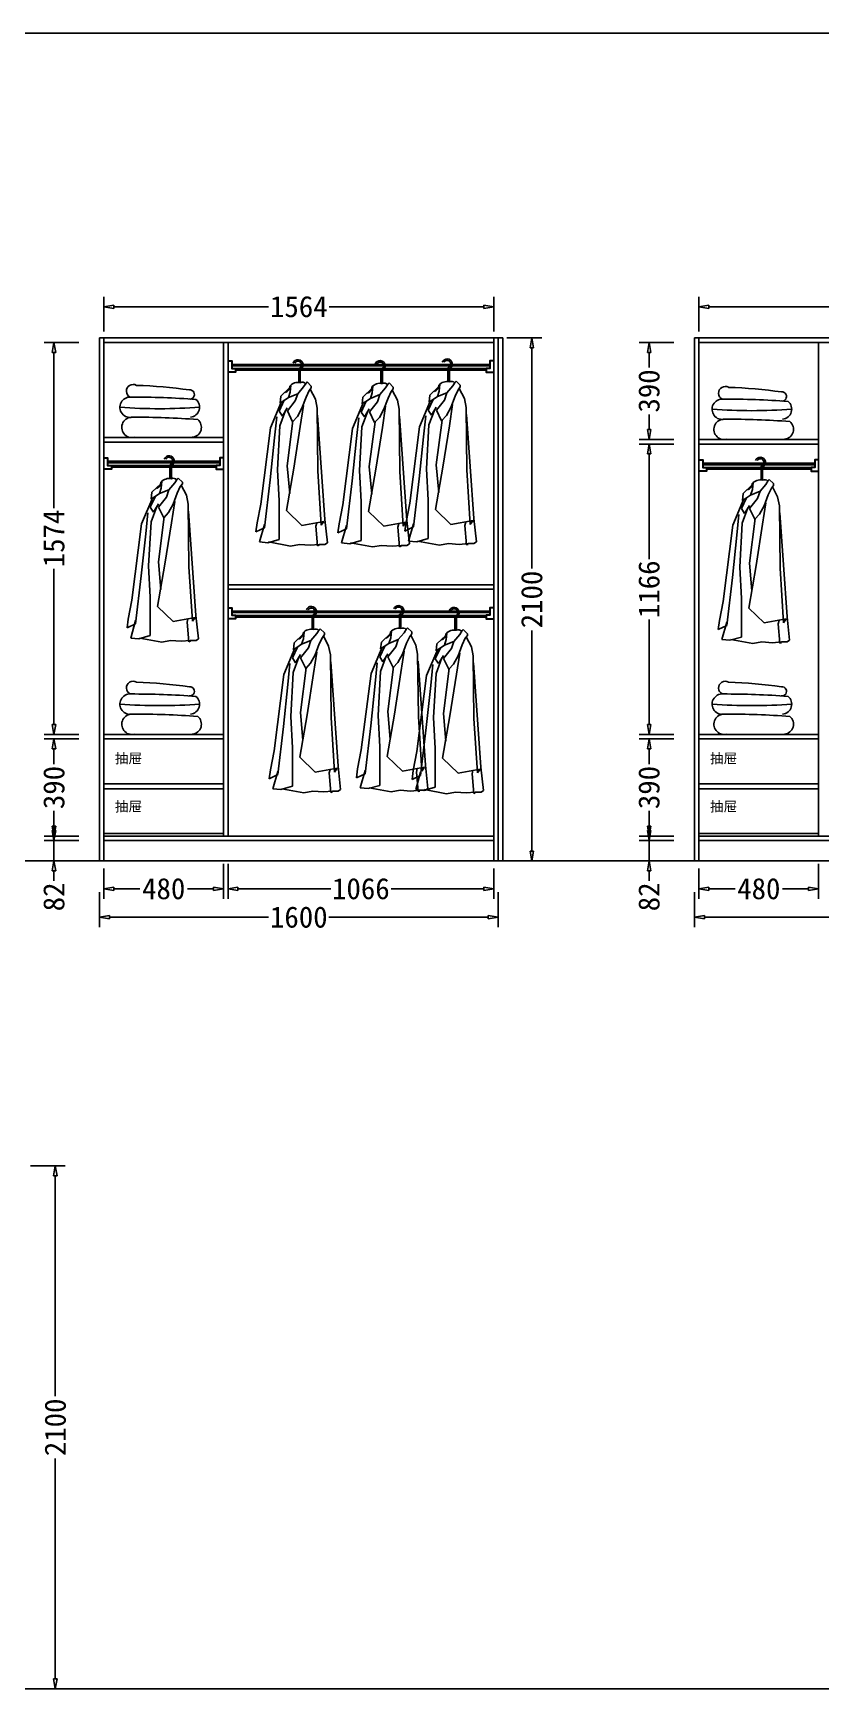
# Model space of a CAD drawing. Header units: millimetres. Extents: x 304407 to 361076, y -1262425 to -1203358.
# Drawn here: x 337215 to 340376, y -1212286 to -1205639 of the extents above; entities that cross this region are included whole.
import ezdxf

# ---------------------------------------------------------------- set-up
doc = ezdxf.new("R2010")
doc.units = ezdxf.units.MM
doc.header["$LTSCALE"] = 20
doc.layers.get('Defpoints').update_dxf_attribs({"color": 250})
for name, color, linetype in [('8', 8, 'Continuous'), ('LAYER10', 11, 'Continuous'), ('LAYER8', 11, 'Continuous'), ('图层3', 4, 'Continuous'), ('墙体', 40, 'Continuous')]:
    doc.layers.add(name, color=color, linetype=linetype)
doc.styles.get("Standard").update_dxf_attribs({"font": 'SimSun.ttf', "height": 85})
doc.styles.add('text', font='SimSun.ttf', dxfattribs={"height": 85})
doc.dimstyles.new('周文晶', dxfattribs={"dimtxt": 70, "dimasz": 40, "dimexe": 40, "dimexo": 30, "dimgap": 10, "dimtad": 0, "dimdec": 0, "dimtxsty": 'Standard', "dimblk": 'CLOSEDBLANK', "dimcen": 200, "dimclrd": 256, "dimclre": 256, "dimadec": 0, "dimazin": 0, "dimtfac": 1, "dimtdec": 0, "dimtmove": 0, "dimatfit": 3, "dimldrblk": 'CLOSEDBLANK', "dimfxl": 100, "dimfxlon": 1, "dimarcsym": 0})

# ---------------------------------------------------------------- blocks, each defined once
blk = doc.blocks.new('_ClosedBlank')
at = {"color": 0, "linetype": 'ByBlock', "lineweight": -2}
for p, q in [((-1, 0.17), (0, 0)), ((-1, 0.17), (-1, -0.17)), ((0, 0), (-1, -0.17))]:
    blk.add_line(p, q, dxfattribs=at)
blk = doc.blocks.new('*D302')
at = {"lineweight": -2, "transparency": 16777216}
for p, q in [((337499, -1208992.6), (337499, -1209114.2)), ((337979, -1208974.2), (337979, -1209114.2)), ((337539, -1209074.2), (337643.5, -1209074.2)), ((337939, -1209074.2), (337834.4, -1209074.2))]:
    blk.add_line(p, q, dxfattribs=at)
at = {"layer": 'Defpoints', "color": 0, "transparency": 16777216}
for p in [(337979, -1208862.6), (337499, -1208962.6), (337979, -1209074.2)]:
    blk.add_point(p, dxfattribs=at)
at = {"lineweight": -2, "transparency": 16777216, "xscale": 40, "yscale": 40, "zscale": 40, "rotation": 180}
blk.add_blockref('_ClosedBlank', (337499, -1209074.2), dxfattribs=at)
at = {"lineweight": -2, "transparency": 16777216, "xscale": 40, "yscale": 40, "zscale": 40}
blk.add_blockref('_ClosedBlank', (337979, -1209074.2), dxfattribs=at)
at = {"color": 0, "transparency": 16777216, "insert": (337739, -1209074.2), "char_height": 85, "attachment_point": 5}
blk.add_mtext('480', dxfattribs=at)
blk = doc.blocks.new('*D303')
at = {"lineweight": -2, "transparency": 16777216}
for p, q in [((337997, -1208974.2), (337997, -1209114.2)), ((339063, -1208992.6), (339063, -1209114.2)), ((338037, -1209074.2), (338409, -1209074.2)), ((339023, -1209074.2), (338650.9, -1209074.2))]:
    blk.add_line(p, q, dxfattribs=at)
at = {"layer": 'Defpoints', "color": 0, "transparency": 16777216}
for p in [(337997, -1206880.6), (339063, -1208962.6), (339063, -1209074.2)]:
    blk.add_point(p, dxfattribs=at)
at = {"lineweight": -2, "transparency": 16777216, "xscale": 40, "yscale": 40, "zscale": 40, "rotation": 180}
blk.add_blockref('_ClosedBlank', (337997, -1209074.2), dxfattribs=at)
at = {"lineweight": -2, "transparency": 16777216, "xscale": 40, "yscale": 40, "zscale": 40}
blk.add_blockref('_ClosedBlank', (339063, -1209074.2), dxfattribs=at)
at = {"color": 0, "transparency": 16777216, "insert": (338530, -1209074.2), "char_height": 85, "attachment_point": 5}
blk.add_mtext('1066', dxfattribs=at)
blk = doc.blocks.new('*D304')
at = {"lineweight": -2, "transparency": 16777216}
for p, q in [((337499, -1206837.3), (337499, -1206697.3)), ((337539, -1206737.3), (338159, -1206737.3)), ((339023, -1206737.3), (338402.9, -1206737.3)), ((339063, -1206837.3), (339063, -1206697.3))]:
    blk.add_line(p, q, dxfattribs=at)
at = {"layer": 'Defpoints', "color": 0, "transparency": 16777216}
for p in [(339063, -1206737.3), (337499, -1206880.6), (339063, -1206880.6)]:
    blk.add_point(p, dxfattribs=at)
at = {"lineweight": -2, "transparency": 16777216, "xscale": 40, "yscale": 40, "zscale": 40, "rotation": 180}
blk.add_blockref('_ClosedBlank', (337499, -1206737.3), dxfattribs=at)
at = {"lineweight": -2, "transparency": 16777216, "xscale": 40, "yscale": 40, "zscale": 40}
blk.add_blockref('_ClosedBlank', (339063, -1206737.3), dxfattribs=at)
at = {"color": 0, "transparency": 16777216, "insert": (338281, -1206737.3), "char_height": 85, "attachment_point": 5}
blk.add_mtext('1564', dxfattribs=at)
blk = doc.blocks.new('*D305')
at = {"lineweight": -2, "transparency": 16777216}
for p, q in [((337481, -1209088.3), (337481, -1209228.3)), ((339081, -1209088.3), (339081, -1209228.3)), ((337521, -1209188.3), (338160, -1209188.3)), ((339041, -1209188.3), (338401.9, -1209188.3))]:
    blk.add_line(p, q, dxfattribs=at)
at = {"layer": 'Defpoints', "color": 0, "transparency": 16777216}
for p in [(337481, -1208962.6), (339081, -1208962.6), (339081, -1209188.3)]:
    blk.add_point(p, dxfattribs=at)
at = {"lineweight": -2, "transparency": 16777216, "xscale": 40, "yscale": 40, "zscale": 40, "rotation": 180}
blk.add_blockref('_ClosedBlank', (337481, -1209188.3), dxfattribs=at)
at = {"lineweight": -2, "transparency": 16777216, "xscale": 40, "yscale": 40, "zscale": 40}
blk.add_blockref('_ClosedBlank', (339081, -1209188.3), dxfattribs=at)
at = {"color": 0, "transparency": 16777216, "insert": (338281, -1209188.3), "char_height": 85, "attachment_point": 5}
blk.add_mtext('1600', dxfattribs=at)
blk = doc.blocks.new('*D306')
at = {"lineweight": -2, "transparency": 16777216}
for p, q in [((337298.7, -1208840.6), (337298.7, -1208800.6)), ((337398.7, -1208880.6), (337258.7, -1208880.6)), ((337298.7, -1208880.6), (337298.7, -1208962.6)), ((337398.7, -1208962.6), (337258.7, -1208962.6)), ((337298.7, -1209002.6), (337298.7, -1209042.6))]:
    blk.add_line(p, q, dxfattribs=at)
at = {"layer": 'Defpoints', "color": 0, "transparency": 16777216}
for p in [(337298.7, -1208880.6), (337499, -1208880.6), (337481, -1208962.6)]:
    blk.add_point(p, dxfattribs=at)
at = {"lineweight": -2, "transparency": 16777216, "xscale": 40, "yscale": 40, "zscale": 40}
for p, rotation in [((337298.7, -1208880.6), 270), ((337298.7, -1208962.6), 90)]:
    blk.add_blockref('_ClosedBlank', p, dxfattribs=dict(at, rotation=rotation))
at = {"color": 0, "transparency": 16777216, "insert": (337298.7, -1209106.7), "char_height": 85, "attachment_point": 5, "rotation": 90}
blk.add_mtext('82', dxfattribs=at)
blk = doc.blocks.new('*D307')
at = {"lineweight": -2, "transparency": 16777216}
for p, q in [((337398.7, -1208472.6), (337258.7, -1208472.6)), ((337298.7, -1208512.6), (337298.7, -1208573.6)), ((337298.7, -1208822.6), (337298.7, -1208761.7)), ((337398.7, -1208862.6), (337258.7, -1208862.6))]:
    blk.add_line(p, q, dxfattribs=at)
at = {"layer": 'Defpoints', "color": 0, "transparency": 16777216}
for p in [(337298.7, -1208472.6), (337499, -1208472.6), (337499, -1208862.6)]:
    blk.add_point(p, dxfattribs=at)
at = {"lineweight": -2, "transparency": 16777216, "xscale": 40, "yscale": 40, "zscale": 40}
for p, rotation in [((337298.7, -1208472.6), 90), ((337298.7, -1208862.6), 270)]:
    blk.add_blockref('_ClosedBlank', p, dxfattribs=dict(at, rotation=rotation))
at = {"color": 0, "transparency": 16777216, "insert": (337298.7, -1208667.6), "char_height": 85, "attachment_point": 5, "rotation": 90}
blk.add_mtext('390', dxfattribs=at)
blk = doc.blocks.new('*D308')
at = {"lineweight": -2, "transparency": 16777216}
for p, q in [((337398.7, -1206880.6), (337258.7, -1206880.6)), ((337298.7, -1206920.6), (337298.7, -1207545.7)), ((337298.7, -1208414.6), (337298.7, -1207789.6)), ((337398.7, -1208454.6), (337258.7, -1208454.6))]:
    blk.add_line(p, q, dxfattribs=at)
at = {"layer": 'Defpoints', "color": 0, "transparency": 16777216}
for p in [(337298.7, -1206880.6), (337499, -1206880.6), (337499, -1208454.6)]:
    blk.add_point(p, dxfattribs=at)
at = {"lineweight": -2, "transparency": 16777216, "xscale": 40, "yscale": 40, "zscale": 40}
for p, rotation in [((337298.7, -1206880.6), 90), ((337298.7, -1208454.6), 270)]:
    blk.add_blockref('_ClosedBlank', p, dxfattribs=dict(at, rotation=rotation))
at = {"color": 0, "transparency": 16777216, "insert": (337298.7, -1207667.6), "char_height": 85, "attachment_point": 5, "rotation": 90}
blk.add_mtext('1574', dxfattribs=at)
blk = doc.blocks.new('*D309')
at = {"lineweight": -2, "transparency": 16777216}
for p, q in [((339115.8, -1206862.6), (339255.8, -1206862.6)), ((339215.8, -1206902.6), (339215.8, -1207787.9)), ((339215.8, -1208922.6), (339215.8, -1208037.4)), ((339115.8, -1208962.6), (339255.8, -1208962.6))]:
    blk.add_line(p, q, dxfattribs=at)
at = {"layer": 'Defpoints', "color": 0, "transparency": 16777216}
for p in [(339081, -1206862.6), (339215.8, -1206862.6), (339081, -1208962.6)]:
    blk.add_point(p, dxfattribs=at)
at = {"lineweight": -2, "transparency": 16777216, "xscale": 40, "yscale": 40, "zscale": 40}
for p, rotation in [((339215.8, -1206862.6), 90), ((339215.8, -1208962.6), 270)]:
    blk.add_blockref('_ClosedBlank', p, dxfattribs=dict(at, rotation=rotation))
at = {"color": 0, "transparency": 16777216, "insert": (339215.8, -1207912.6), "char_height": 85, "attachment_point": 5, "rotation": 90}
blk.add_mtext('2100', dxfattribs=at)
blk = doc.blocks.new('*D311')
at = {"lineweight": -2, "transparency": 16777216}
for p, q in [((339886.6, -1208992.6), (339886.6, -1209114.2)), ((340366.6, -1208974.2), (340366.6, -1209114.2)), ((339926.6, -1209074.2), (340031.1, -1209074.2)), ((340326.6, -1209074.2), (340222, -1209074.2))]:
    blk.add_line(p, q, dxfattribs=at)
at = {"layer": 'Defpoints', "color": 0, "transparency": 16777216}
for p in [(340366.6, -1208862.6), (339886.6, -1208962.6), (340366.6, -1209074.2)]:
    blk.add_point(p, dxfattribs=at)
at = {"lineweight": -2, "transparency": 16777216, "xscale": 40, "yscale": 40, "zscale": 40, "rotation": 180}
blk.add_blockref('_ClosedBlank', (339886.6, -1209074.2), dxfattribs=at)
at = {"lineweight": -2, "transparency": 16777216, "xscale": 40, "yscale": 40, "zscale": 40}
blk.add_blockref('_ClosedBlank', (340366.6, -1209074.2), dxfattribs=at)
at = {"color": 0, "transparency": 16777216, "insert": (340126.6, -1209074.2), "char_height": 85, "attachment_point": 5}
blk.add_mtext('480', dxfattribs=at)
blk = doc.blocks.new('*D313')
at = {"lineweight": -2, "transparency": 16777216}
for p, q in [((339886.6, -1206837.3), (339886.6, -1206697.3)), ((339926.6, -1206737.3), (340546.7, -1206737.3)), ((341410.6, -1206737.3), (340790.5, -1206737.3)), ((341450.6, -1206837.3), (341450.6, -1206697.3))]:
    blk.add_line(p, q, dxfattribs=at)
at = {"layer": 'Defpoints', "color": 0, "transparency": 16777216}
for p in [(341450.6, -1206737.3), (339886.6, -1206880.6), (341450.6, -1206880.6)]:
    blk.add_point(p, dxfattribs=at)
at = {"lineweight": -2, "transparency": 16777216, "xscale": 40, "yscale": 40, "zscale": 40, "rotation": 180}
blk.add_blockref('_ClosedBlank', (339886.6, -1206737.3), dxfattribs=at)
at = {"lineweight": -2, "transparency": 16777216, "xscale": 40, "yscale": 40, "zscale": 40}
blk.add_blockref('_ClosedBlank', (341450.6, -1206737.3), dxfattribs=at)
at = {"color": 0, "transparency": 16777216, "insert": (340668.6, -1206737.3), "char_height": 85, "attachment_point": 5}
blk.add_mtext('1564', dxfattribs=at)
blk = doc.blocks.new('*D314')
at = {"lineweight": -2, "transparency": 16777216}
for p, q in [((339868.6, -1209088.3), (339868.6, -1209228.3)), ((341468.6, -1209088.3), (341468.6, -1209228.3)), ((339908.6, -1209188.3), (340547.6, -1209188.3)), ((341428.6, -1209188.3), (340789.5, -1209188.3))]:
    blk.add_line(p, q, dxfattribs=at)
at = {"layer": 'Defpoints', "color": 0, "transparency": 16777216}
for p in [(339868.6, -1208962.6), (341468.6, -1208962.6), (341468.6, -1209188.3)]:
    blk.add_point(p, dxfattribs=at)
at = {"lineweight": -2, "transparency": 16777216, "xscale": 40, "yscale": 40, "zscale": 40, "rotation": 180}
blk.add_blockref('_ClosedBlank', (339868.6, -1209188.3), dxfattribs=at)
at = {"lineweight": -2, "transparency": 16777216, "xscale": 40, "yscale": 40, "zscale": 40}
blk.add_blockref('_ClosedBlank', (341468.6, -1209188.3), dxfattribs=at)
at = {"color": 0, "transparency": 16777216, "insert": (340668.6, -1209188.3), "char_height": 85, "attachment_point": 5}
blk.add_mtext('1600', dxfattribs=at)
blk = doc.blocks.new('*D315')
at = {"lineweight": -2, "transparency": 16777216}
for p, q in [((339686.3, -1208840.6), (339686.3, -1208800.6)), ((339786.3, -1208880.6), (339646.3, -1208880.6)), ((339686.3, -1208880.6), (339686.3, -1208962.6)), ((339786.3, -1208962.6), (339646.3, -1208962.6)), ((339686.3, -1209002.6), (339686.3, -1209042.6))]:
    blk.add_line(p, q, dxfattribs=at)
at = {"layer": 'Defpoints', "color": 0, "transparency": 16777216}
for p in [(339686.3, -1208880.6), (339886.6, -1208880.6), (339868.6, -1208962.6)]:
    blk.add_point(p, dxfattribs=at)
at = {"lineweight": -2, "transparency": 16777216, "xscale": 40, "yscale": 40, "zscale": 40}
for p, rotation in [((339686.3, -1208880.6), 270), ((339686.3, -1208962.6), 90)]:
    blk.add_blockref('_ClosedBlank', p, dxfattribs=dict(at, rotation=rotation))
at = {"color": 0, "transparency": 16777216, "insert": (339686.3, -1209106.7), "char_height": 85, "attachment_point": 5, "rotation": 90}
blk.add_mtext('82', dxfattribs=at)
blk = doc.blocks.new('*D316')
at = {"lineweight": -2, "transparency": 16777216}
for p, q in [((339786.3, -1208472.6), (339646.3, -1208472.6)), ((339686.3, -1208512.6), (339686.3, -1208573.6)), ((339686.3, -1208822.6), (339686.3, -1208761.7)), ((339786.3, -1208862.6), (339646.3, -1208862.6))]:
    blk.add_line(p, q, dxfattribs=at)
at = {"layer": 'Defpoints', "color": 0, "transparency": 16777216}
for p in [(339686.3, -1208472.6), (339886.6, -1208472.6), (339886.6, -1208862.6)]:
    blk.add_point(p, dxfattribs=at)
at = {"lineweight": -2, "transparency": 16777216, "xscale": 40, "yscale": 40, "zscale": 40}
for p, rotation in [((339686.3, -1208472.6), 90), ((339686.3, -1208862.6), 270)]:
    blk.add_blockref('_ClosedBlank', p, dxfattribs=dict(at, rotation=rotation))
at = {"color": 0, "transparency": 16777216, "insert": (339686.3, -1208667.6), "char_height": 85, "attachment_point": 5, "rotation": 90}
blk.add_mtext('390', dxfattribs=at)
blk = doc.blocks.new('*D317')
at = {"lineweight": -2, "transparency": 16777216}
for p, q in [((339786.3, -1207288.6), (339646.3, -1207288.6)), ((339686.3, -1207328.6), (339686.3, -1207750.7)), ((339686.3, -1208414.6), (339686.3, -1207992.6)), ((339786.3, -1208454.6), (339646.3, -1208454.6))]:
    blk.add_line(p, q, dxfattribs=at)
at = {"layer": 'Defpoints', "color": 0, "transparency": 16777216}
for p in [(339686.3, -1207288.6), (339886.6, -1207288.6), (339886.6, -1208454.6)]:
    blk.add_point(p, dxfattribs=at)
at = {"lineweight": -2, "transparency": 16777216, "xscale": 40, "yscale": 40, "zscale": 40}
for p, rotation in [((339686.3, -1207288.6), 90), ((339686.3, -1208454.6), 270)]:
    blk.add_blockref('_ClosedBlank', p, dxfattribs=dict(at, rotation=rotation))
at = {"color": 0, "transparency": 16777216, "insert": (339686.3, -1207871.6), "char_height": 85, "attachment_point": 5, "rotation": 90}
blk.add_mtext('1166', dxfattribs=at)
blk = doc.blocks.new('*D310')
at = {"lineweight": -2, "transparency": 16777216}
for p, q in [((339786.3, -1206880.6), (339646.3, -1206880.6)), ((339686.3, -1206920.6), (339686.3, -1206981.6)), ((339686.3, -1207230.6), (339686.3, -1207169.7)), ((339786.3, -1207270.6), (339646.3, -1207270.6))]:
    blk.add_line(p, q, dxfattribs=at)
at = {"layer": 'Defpoints', "color": 0, "transparency": 16777216}
for p in [(339686.3, -1206880.6), (339886.6, -1206880.6), (339886.6, -1207270.6)]:
    blk.add_point(p, dxfattribs=at)
at = {"lineweight": -2, "transparency": 16777216, "xscale": 40, "yscale": 40, "zscale": 40}
for p, rotation in [((339686.3, -1206880.6), 90), ((339686.3, -1207270.6), 270)]:
    blk.add_blockref('_ClosedBlank', p, dxfattribs=dict(at, rotation=rotation))
at = {"color": 0, "transparency": 16777216, "insert": (339686.3, -1207075.6), "char_height": 85, "attachment_point": 5, "rotation": 90}
blk.add_mtext('390', dxfattribs=at)
blk = doc.blocks.new('*D396')
at = {"lineweight": -2, "transparency": 16777216}
for p, q in [((337204.1, -1210186.5), (337344.1, -1210186.5)), ((337304.1, -1210226.5), (337304.1, -1211111.7)), ((337304.1, -1212246.5), (337304.1, -1211361.2)), ((337204.1, -1212286.5), (337344.1, -1212286.5))]:
    blk.add_line(p, q, dxfattribs=at)
at = {"layer": 'Defpoints', "color": 0, "transparency": 16777216}
for p in [(337169.2, -1210186.5), (337304.1, -1210186.5), (337169.2, -1212286.5)]:
    blk.add_point(p, dxfattribs=at)
at = {"lineweight": -2, "transparency": 16777216, "xscale": 40, "yscale": 40, "zscale": 40}
for p, rotation in [((337304.1, -1210186.5), 90), ((337304.1, -1212286.5), 270)]:
    blk.add_blockref('_ClosedBlank', p, dxfattribs=dict(at, rotation=rotation))
at = {"color": 0, "transparency": 16777216, "insert": (337304.1, -1211236.5), "char_height": 85, "attachment_point": 5, "rotation": 90}
blk.add_mtext('2100', dxfattribs=at)
blk = doc.blocks.new('A$C11F00F61')
at = {"color": 8}
blk.add_line((48.2, 0), (290.3, 1.2), dxfattribs=at)
at = {"layer": '墙体', "color": 8}
for centre, radius, start, end in [((52.6, 186.6), 26.7, 59.80213, 244.0801), ((9.8, -1698.7), 1909.1, 81.89814, 88.31115), ((41, 121.6), 41, 86.08337, 284.09881), ((53.8, -3125.6), 3288.1, 85.62439, 90.17553), ((280.3, 173), 18.4, 260.15505, 94.41573), ((279.7, 121.7), 40, 274.94064, 51.31651), ((159.2, 2329.1), 2213.2, 265.87556, 274.15905), ((48.2, 41), 41, 86.08337, 284.09881), ((61, -3206.2), 3288.1, 85.62439, 90.17553), ((286.9, 41.1), 40, 274.94064, 51.31651)]:
    blk.add_arc(centre, radius, start, end, dxfattribs=at)
blk = doc.blocks.new('A$C1C5764E0')
at = {"layer": '8'}
for p, q in [((172.3, 708.4), (172.3, 657.4)), ((178.3, 708.4), (178.3, 657.4)), ((99.9, 601.9), (97.1, 574.2)), ((135.3, 635.3), (99.9, 601.9)), ((130.4, 596.4), (137.4, 618.5)), ((130.4, 596.4), (167.9, 611.6)), ((137.4, 618.5), (140.1, 644.9)), ((158.2, 582.5), (167.9, 611.6)), ((167.9, 611.6), (191.5, 639.3)), ((191.5, 639.3), (201.2, 654.6)), ((201.2, 654.6), (205.3, 658.7)), ((213.6, 624.1), (201.2, 597.8)), ((205.3, 658.7), (222, 642.1)), ((222, 635.2), (213.6, 624.1)), ((217.8, 629.6), (238.6, 589.4)), ((222, 642.1), (222, 635.2)), ((103, 580.9), (58.4, 475.1)), ((113.7, 585.2), (93.2, 541.7)), ((93.2, 541.7), (106.3, 522.1)), ((96.5, 482.8), (119.4, 544.9)), ((97.1, 574.2), (130.4, 596.4)), ((106.3, 522.1), (125.9, 554.7)), ((126.3, 542.3), (158.2, 582.5)), ((147.1, 499.3), (126.3, 542.3)), ((184.5, 553.4), (166.5, 520.1)), ((178.3, 479.5), (191.3, 564.6)), ((201.2, 597.8), (184.5, 553.4)), ((238.6, 589.4), (245.5, 553.4)), ((245.5, 553.4), (248.3, 302.5)), ((58.4, 475.1), (19.5, 168.8)), ((75, 435), (83.4, 518.8)), ((86.6, 306.3), (96.5, 482.8)), ((148.8, 502.4), (125.9, 322.6)), ((166.5, 520.1), (147.1, 499.3)), ((152.1, 312.8), (178.3, 479.5)), ((276.4, 106.8), (247, 525.3)), ((57, 265.8), (75, 435)), ((93.2, 180.9), (86.6, 306.3)), ((122.6, 142.8), (152.1, 312.8)), ((125.9, 322.6), (135.7, 211.4)), ((248.3, 302.5), (262.2, 83.5)), ((34.3, 73.1), (57, 265.8)), ((19.5, 168.8), (4.8, 92.7)), ((93.2, 26.2), (93.2, 180.9)), ((184.8, 82.8), (122.6, 142.8)), ((4.8, 92.7), (0, 56.7)), ((0, 56.7), (34.3, 73.1)), ((34.3, 86.2), (14.7, 16.3)), ((273.1, 99.1), (184.8, 82.8)), ((244.2, 93.8), (240.9, 79.6)), ((240.9, 79.6), (247.4, 1.1)), ((262.2, 83.5), (273.1, 99.1)), ((286.7, 13.1), (276.4, 106.8)), ((14.7, 16.3), (47.4, 13.1)), ((47.4, 13.1), (93.2, 26.2)), ((50.7, 16.3), (139, 0)), ((139, 0), (175, 6.5)), ((175, 6.5), (217.5, 3.3)), ((217.5, 3.3), (253.5, 6.5)), ((247.4, 1.1), (254, 3.3)), ((253.5, 6.5), (276.9, 6.5)), ((276.9, 6.5), (286.7, 13.1))]:
    blk.add_line(p, q, dxfattribs=at)
for centre, radius, start, end in [((168.9, 727.1), 20.9, 296.63379, 159.52854), ((168.9, 727.1), 14.9, 296.63379, 150.61748), ((175.9, 709.9), 3.91, 94.6712, 201.96259), ((110.9, 641.2), 25.1, 286.26362, 2.02477), ((168.9, 613.1), 43.9, 77.69929, 138.59655), ((186.2, 639.8), 18, 42.48003, 116.33917)]:
    blk.add_arc(centre, radius, start, end, dxfattribs=at)
blk = doc.blocks.new('A$C4F477F88')
at = {"layer": 'LAYER10'}
blk.add_blockref('A$C1C5764E0', (0, 0), dxfattribs=at)
blk = doc.blocks.new('A$C5E603B19')
at = {"layer": 'LAYER8'}
blk.add_blockref('A$C4F477F88', (0, 0), dxfattribs=at)
blk = doc.blocks.new('A$C1B0A679D')
at = {"layer": '图层3'}
blk.add_blockref('A$C5E603B19', (0, 0), dxfattribs=at)

msp = doc.modelspace()

# ---------------------------------------------------------------- linework, layer by layer
at = {"color": 8}
for p, q in [((361075.9, -1205638.8), (304407.4, -1205638.8)), ((361075.9, -1208962.6), (304407.4, -1208962.6)), ((361075.9, -1212286.5), (304407.4, -1212286.5)), ((361075.9, -1212286.5), (304407.4, -1212286.5))]:
    msp.add_line(p, q, dxfattribs=at)
for p, q in [((337481, -1208962.6), (337481, -1206862.6)), ((337481, -1206862.6), (339081, -1206862.6)), ((337499, -1208962.6), (337499, -1206862.6)), ((337499, -1206880.6), (339063, -1206880.6)), ((337979, -1208862.6), (337979, -1206880.6)), ((337997, -1208862.6), (337997, -1206880.6)), ((339063, -1206862.6), (339063, -1208962.6)), ((339081, -1206862.6), (339081, -1208962.6)), ((339099, -1206862.6), (339081, -1206862.6)), ((339099, -1208962.6), (339099, -1206862.6)), ((339868.6, -1208962.6), (339868.6, -1206862.6)), ((339868.6, -1206862.6), (341468.6, -1206862.6)), ((339886.6, -1208962.6), (339886.6, -1206862.6)), ((339886.6, -1206880.6), (341450.6, -1206880.6)), ((340366.6, -1208862.6), (340366.6, -1206880.6)), ((337499, -1207262.6), (337979, -1207262.6)), ((337499, -1207280.6), (337979, -1207280.6)), ((339886.6, -1207270.6), (340366.6, -1207270.6)), ((339886.6, -1207288.6), (340366.6, -1207288.6)), ((337997, -1207853.6), (339063, -1207853.6)), ((337997, -1207871.6), (339063, -1207871.6)), ((337499, -1208454.6), (337979, -1208454.6)), ((337499, -1208472.6), (337979, -1208472.6)), ((339886.6, -1208454.6), (340366.6, -1208454.6)), ((339886.6, -1208472.6), (340366.6, -1208472.6)), ((337499, -1208652.6), (337979, -1208652.6)), ((337499, -1208672.6), (337979, -1208672.6)), ((339886.6, -1208652.6), (340366.6, -1208652.6)), ((339886.6, -1208672.6), (340366.6, -1208672.6)), ((337499, -1208852.6), (337979, -1208852.6)), ((337499, -1208862.6), (339063, -1208862.6)), ((337499, -1208862.6), (337979, -1208862.6)), ((339886.6, -1208852.6), (340366.6, -1208852.6)), ((339886.6, -1208862.6), (341450.6, -1208862.6)), ((339886.6, -1208862.6), (340366.6, -1208862.6)), ((337499, -1208880.6), (339063, -1208880.6)), ((339886.6, -1208880.6), (341450.6, -1208880.6)), ((337481, -1208962.6), (339081, -1208962.6)), ((339081, -1208962.6), (339099, -1208962.6)), ((339868.6, -1208962.6), (341468.6, -1208962.6))]:
    msp.add_line(p, q)
at = {"lineweight": 30}
for points in [[(337997, -1206955), (338012, -1206955), (338012, -1206985), (338027, -1206985), (338027, -1207000), (337997, -1207000)], [(339048, -1206970), (338012, -1206970)], [(339048, -1206974.5), (338012, -1206974.5)], [(339033, -1206987), (338027, -1206987)], [(339033, -1206992.5), (338027, -1206992.5)], [(339063, -1206955), (339048, -1206955), (339048, -1206985), (339033, -1206985), (339033, -1207000), (339063, -1207000)], [(337499, -1207344.2), (337514, -1207344.2), (337514, -1207374.2), (337529, -1207374.2), (337529, -1207389.2), (337499, -1207389.2)], [(337979, -1207344.2), (337964, -1207344.2), (337964, -1207374.2), (337949, -1207374.2), (337949, -1207389.2), (337979, -1207389.2)], [(337964, -1207359.2), (337514, -1207359.2)], [(337964, -1207363.8), (337514, -1207363.8)], [(337949, -1207376.2), (337529, -1207376.2)], [(337949, -1207381.7), (337529, -1207381.7)], [(339886.6, -1207352.2), (339901.6, -1207352.2), (339901.6, -1207382.2), (339916.6, -1207382.2), (339916.6, -1207397.2), (339886.6, -1207397.2)], [(340351.6, -1207367.2), (339901.6, -1207367.2)], [(340351.6, -1207371.8), (339901.6, -1207371.8)], [(340336.6, -1207384.2), (339916.6, -1207384.2)], [(340336.6, -1207389.7), (339916.6, -1207389.7)], [(340366.6, -1207352.2), (340351.6, -1207352.2), (340351.6, -1207382.2), (340336.6, -1207382.2), (340336.6, -1207397.2), (340366.6, -1207397.2)], [(337997, -1207946), (338012, -1207946), (338012, -1207976), (338027, -1207976), (338027, -1207991), (337997, -1207991)], [(339063, -1207946), (339048, -1207946), (339048, -1207976), (339033, -1207976), (339033, -1207991), (339063, -1207991)], [(339048, -1207961), (338012, -1207961)], [(339048, -1207965.5), (338012, -1207965.5)], [(339033, -1207978), (338027, -1207978)], [(339033, -1207983.5), (338027, -1207983.5)]]:
    msp.add_lwpolyline(points, dxfattribs=at)

# ---------------------------------------------------------------- block references
for name, p in [('A$C1B0A679D', (338706.8, -1207694.7)), ('A$C1B0A679D', (338108.8, -1207698.2)), ('A$C1B0A679D', (338437.9, -1207701.8)), ('A$C11F00F61', (337563.4, -1207262.6)), ('A$C11F00F61', (339939.1, -1207270.6)), ('A$C1B0A679D', (337591.8, -1208083.8)), ('A$C1B0A679D', (339963.5, -1208089.7)), ('A$C1B0A679D', (338162, -1208688.9)), ('A$C1B0A679D', (338512.3, -1208685.3)), ('A$C1B0A679D', (338735.2, -1208692.4)), ('A$C11F00F61', (337563.4, -1208454.6)), ('A$C11F00F61', (339939.1, -1208454.6))]:
    msp.add_blockref(name, p)

# ---------------------------------------------------------------- texts
at = {"char_height": 40, "width": 305.609, "attachment_point": 1, "style": 'text'}
for insert in [(337543.2, -1208530.3), (339930.9, -1208530.3), (337543.2, -1208723.7), (339930.9, -1208723.7)]:
    msp.add_mtext('抽屉', dxfattribs=dict(at, insert=insert))

# ---------------------------------------------------------------- dimensions: what is measured, and where the dimension line sits
for base, p1, p2, picture, middle in [((339063, -1206737.3), (337499, -1206880.6), (339063, -1206880.6), '*D304', (338281, -1206737.3)), ((341450.6, -1206737.3), (339886.6, -1206880.6), (341450.6, -1206880.6), '*D313', (340668.6, -1206737.3)), ((339063, -1209074.2), (337997, -1206880.6), (339063, -1208962.6), '*D303', (338530, -1209074.2)), ((337979, -1209074.2), (337499, -1208962.6), (337979, -1208862.6), '*D302', (337739, -1209074.2)), ((340366.6, -1209074.2), (339886.6, -1208962.6), (340366.6, -1208862.6), '*D311', (340126.6, -1209074.2)), ((339081, -1209188.3), (337481, -1208962.6), (339081, -1208962.6), '*D305', (338281, -1209188.3)), ((341468.6, -1209188.3), (339868.6, -1208962.6), (341468.6, -1208962.6), '*D314', (340668.6, -1209188.3))]:
    dim = msp.add_linear_dim(base=base, p1=p1, p2=p2, dimstyle='周文晶')
    dim.commit()
    dim.dimension.update_dxf_attribs({"geometry": picture, "text_midpoint": middle})
for base, p1, p2, angle, picture, middle in [((337298.7, -1206880.6), (337499, -1208454.6), (337499, -1206880.6), 270, '*D308', (337298.7, -1207667.6)), ((339215.8, -1206862.6), (339081, -1208962.6), (339081, -1206862.6), 90, '*D309', (339215.8, -1207912.6)), ((339686.3, -1206880.6), (339886.6, -1207270.6), (339886.6, -1206880.6), 90, '*D310', (339686.3, -1207075.6)), ((339686.3, -1207288.6), (339886.6, -1208454.6), (339886.6, -1207288.6), 270, '*D317', (339686.3, -1207871.6)), ((337298.7, -1208472.6), (337499, -1208862.6), (337499, -1208472.6), 270, '*D307', (337298.7, -1208667.6)), ((339686.3, -1208472.6), (339886.6, -1208862.6), (339886.6, -1208472.6), 270, '*D316', (339686.3, -1208667.6)), ((337304.1, -1210186.5), (337169.2, -1212286.5), (337169.2, -1210186.5), 90, '*D396', (337304.1, -1211236.5))]:
    dim = msp.add_linear_dim(base=base, p1=p1, p2=p2, angle=angle, dimstyle='周文晶')
    dim.commit()
    dim.dimension.update_dxf_attribs({"geometry": picture, "text_midpoint": middle})
for base, p1, p2, picture, middle in [((337298.7, -1208880.6), (337481, -1208962.6), (337499, -1208880.6), '*D306', (337298.7, -1209106.7)), ((339686.3, -1208880.6), (339868.6, -1208962.6), (339886.6, -1208880.6), '*D315', (339686.3, -1209106.7))]:
    dim = msp.add_linear_dim(base=base, p1=p1, p2=p2, angle=270, dimstyle='周文晶')
    dim.commit()
    dim.dimension.update_dxf_attribs({"geometry": picture, "text_midpoint": middle, "dimtype": 128})

doc.saveas('drawing.dxf')
